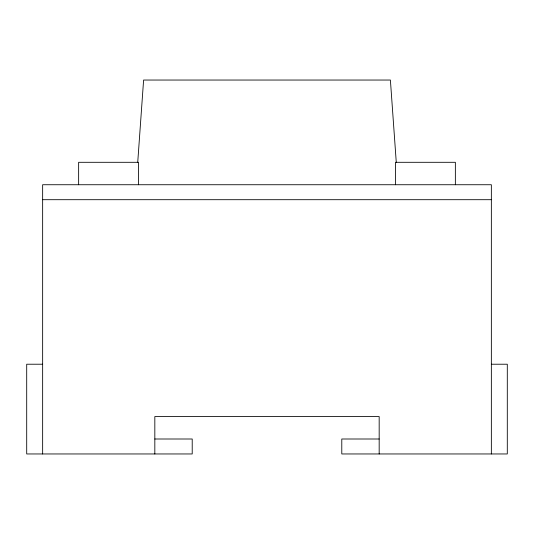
<?xml version="1.0" encoding="UTF-8"?>
<svg xmlns="http://www.w3.org/2000/svg" width="534" height="534" viewBox="0 0 534 534"><rect width="100%" height="100%" fill="white"/><g stroke="black" fill="none" stroke-linecap="round" stroke-linejoin="round"><path stroke-width="0.8" d="M137.732 162.303L143.606 80.04L390.394 80.04L396.268 162.303M42.647 199.696L491.353 199.696M42.647 364.221L26.7 364.221L26.7 453.96L192.213 453.96L192.213 439.001L154.827 439.001M491.353 364.221L507.3 364.221L507.3 453.96L341.787 453.96L341.787 439.001L379.173 439.001M491.353 453.96L491.353 184.737L42.647 184.737L42.647 453.96M455.362 184.737L455.362 162.303L395.534 162.303L395.534 184.737M379.173 453.96L379.173 416.567L154.827 416.567L154.827 453.96M138.466 184.737L138.466 162.303L78.638 162.303L78.638 184.737"/></g></svg>
